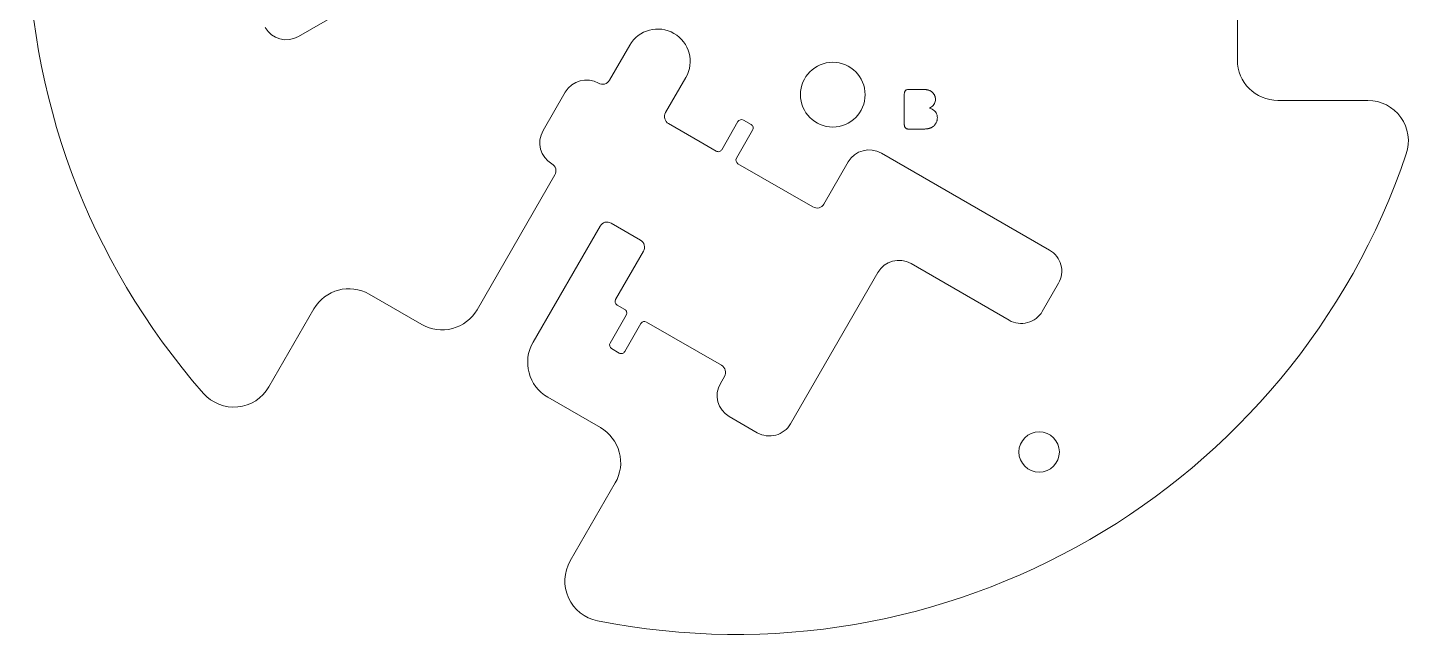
# Model space of a CAD drawing. Extents: x 65 to 235, y 62 to 238.
# Drawn here: x 64.7 to 235.3, y 62.5 to 137.5 of the extents above; entities that cross this region are included whole.
import ezdxf

# ---------------------------------------------------------------- set-up
doc = ezdxf.new("R2010")
doc.units = 0

msp = doc.modelspace()

# ---------------------------------------------------------------- linework, layer by layer
at = {"color": 1, "lineweight": 13}
for p, q in [((98.141983, 136.406891), (118.92659, 148.406891)), ((214.185944, 141), (214.185944, 133.5)), ((139.096848, 135.32901), (136.596848, 130.998886)), ((143.52504, 126.998886), (146.02504, 131.32901)), ((173.115372, 129.662262), (173.139603, 129.696213)), ((173.139603, 129.696213), (173.166656, 129.726517)), ((173.166656, 129.726517), (173.196884, 129.753571)), ((173.196884, 129.753571), (173.230652, 129.777802)), ((173.230652, 129.777802), (173.267914, 129.799164)), ((173.267914, 129.799164), (173.308716, 129.817673)), ((173.308716, 129.817673), (173.353058, 129.833344)), ((173.353058, 129.833344), (173.400864, 129.846146)), ((173.400864, 129.846146), (173.452225, 129.85611)), ((173.452225, 129.85611), (173.507111, 129.863251)), ((173.507111, 129.863251), (173.565491, 129.867508)), ((173.565491, 129.867508), (173.627411, 129.868927)), ((173.627411, 129.868927), (175.219101, 129.868927)), ((175.219101, 129.868927), (175.288513, 129.8685)), ((175.288513, 129.8685), (175.356079, 129.867203)), ((175.356079, 129.867203), (175.421738, 129.865021)), ((175.421738, 129.865021), (175.48555, 129.861969)), ((175.48555, 129.861969), (175.547501, 129.858063)), ((175.547501, 129.858063), (175.607513, 129.853271)), ((175.607513, 129.853271), (175.66571, 129.847595)), ((175.66571, 129.847595), (175.721985, 129.841064)), ((175.721985, 129.841064), (175.776398, 129.833649)), ((175.776398, 129.833649), (175.828979, 129.825378)), ((175.828979, 129.825378), (175.880035, 129.815857)), ((175.880035, 129.815857), (175.930023, 129.804749)), ((175.930023, 129.804749), (175.978943, 129.791992)), ((175.978943, 129.791992), (176.026794, 129.777649)), ((176.026794, 129.777649), (176.073578, 129.761719)), ((176.073578, 129.761719), (176.119278, 129.744141)), ((176.119278, 129.744141), (176.163925, 129.724991)), ((176.163925, 129.724991), (176.207489, 129.704224)), ((176.207489, 129.704224), (176.249954, 129.681839)), ((176.249954, 129.681839), (176.291382, 129.657837)), ((128.382736, 124.771645), (131.132736, 129.53479)), ((173.024231, 129.259079), (173.02565, 129.32225)), ((173.024231, 125.566353), (173.024231, 129.259079)), ((173.02565, 129.32225), (173.029953, 129.38176)), ((173.029953, 129.38176), (173.037064, 129.437668)), ((173.037064, 129.437668), (173.047012, 129.489899)), ((173.047012, 129.489899), (173.059814, 129.538452)), ((173.059814, 129.538452), (173.075485, 129.583389)), ((173.075485, 129.583389), (173.094009, 129.624634)), ((173.094009, 129.624634), (173.115372, 129.662262)), ((176.291382, 129.657837), (176.325821, 129.636505)), ((176.325821, 129.636505), (176.359482, 129.614075)), ((176.359482, 129.614075), (176.392303, 129.59053)), ((176.392303, 129.59053), (176.424347, 129.565887)), ((176.424347, 129.565887), (176.455566, 129.540131)), ((176.455566, 129.540131), (176.485992, 129.51329)), ((176.485992, 129.51329), (176.51561, 129.485291)), ((176.51561, 129.485291), (176.544449, 129.456238)), ((176.544449, 129.456238), (176.572464, 129.426056)), ((176.572464, 129.426056), (176.599686, 129.394791)), ((176.599686, 129.394791), (176.625854, 129.36261)), ((176.69017, 127.997467), (176.60907, 127.893501)), ((176.625854, 129.36261), (176.650742, 129.329773)), ((176.650742, 129.329773), (176.674362, 129.296265)), ((176.674362, 129.296265), (176.696716, 129.262085)), ((176.756516, 128.109299), (176.69017, 127.997467)), ((176.696716, 129.262085), (176.717804, 129.227234)), ((176.717804, 129.227234), (176.737579, 129.191727)), ((176.737579, 129.191727), (176.756104, 129.155518)), ((176.756104, 129.155518), (176.773376, 129.118668)), ((176.808105, 128.229065), (176.756516, 128.109299)), ((176.773376, 129.118668), (176.789383, 129.081131)), ((176.789383, 129.081131), (176.804077, 129.042923)), ((176.804077, 129.042923), (176.817444, 129.004196)), ((176.844971, 128.35675), (176.808105, 128.229065)), ((176.817444, 129.004196), (176.829407, 128.964996)), ((176.829407, 128.964996), (176.839951, 128.925385)), ((176.839951, 128.925385), (176.849121, 128.885315)), ((176.867081, 128.49231), (176.844971, 128.35675)), ((176.849121, 128.885315), (176.856873, 128.844803)), ((176.856873, 128.844803), (176.86319, 128.803894)), ((176.86319, 128.803894), (176.868118, 128.762512)), ((176.874451, 128.635788), (176.867081, 128.49231)), ((176.868118, 128.762512), (176.871643, 128.720734)), ((176.871643, 128.720734), (176.873749, 128.678467)), ((176.873749, 128.678467), (176.874451, 128.635788)), ((230.314041, 128.5), (219.185944, 128.5)), ((176.277313, 127.629112), (176.137238, 127.556824)), ((176.137238, 127.556824), (176.321228, 127.489334)), ((176.402618, 127.709351), (176.277313, 127.629112)), ((176.321228, 127.489334), (176.48587, 127.410164)), ((176.513229, 127.797462), (176.402618, 127.709351)), ((176.48587, 127.410164), (176.631134, 127.319359)), ((176.60907, 127.893501), (176.513229, 127.797462)), ((176.631134, 127.319359), (176.75705, 127.216896)), ((176.75705, 127.216896), (176.863541, 127.102753)), ((176.863541, 127.102753), (176.950699, 126.976967)), ((176.950699, 126.976967), (177.018509, 126.8395)), ((177.018509, 126.8395), (177.066925, 126.690407)), ((177.066925, 126.690407), (177.095978, 126.529625)), ((177.095978, 126.529625), (177.105652, 126.357178)), ((177.103546, 126.275574), (177.097198, 126.195587)), ((177.105652, 126.357178), (177.103546, 126.275574)), ((147.788177, 123.382858), (143.891068, 125.632858)), ((152.463058, 125.879974), (150.463058, 122.415871)), ((152.281708, 121.365875), (154.281708, 124.829971)), ((154.098694, 125.512985), (153.146072, 126.062988)), ((173.025635, 125.504425), (173.024231, 125.566353)), ((173.0298, 125.44593), (173.025635, 125.504425)), ((173.036758, 125.390892), (173.0298, 125.44593)), ((173.046478, 125.339279), (173.036758, 125.390892)), ((173.059006, 125.291168), (173.046478, 125.339279)), ((173.074295, 125.246468), (173.059006, 125.291168)), ((173.092377, 125.205246), (173.074295, 125.246468)), ((173.113235, 125.167473), (173.092377, 125.205246)), ((173.136887, 125.133133), (173.113235, 125.167473)), ((173.1633, 125.102272), (173.136887, 125.133133)), ((173.192963, 125.074554), (173.1633, 125.102272)), ((173.226364, 125.049767), (173.192963, 125.074554)), ((173.263474, 125.027924), (173.226364, 125.049767)), ((173.304321, 125.008949), (173.263474, 125.027924)), ((173.348877, 124.99292), (173.304321, 125.008949)), ((173.39711, 124.979813), (173.348877, 124.99292)), ((173.449127, 124.969604), (173.39711, 124.979813)), ((173.504822, 124.962318), (173.449127, 124.969604)), ((173.56427, 124.957947), (173.504822, 124.962318)), ((173.627411, 124.956497), (173.56427, 124.957947)), ((175.128632, 124.956497), (173.627411, 124.956497)), ((175.205383, 124.956879), (175.128632, 124.956497)), ((175.280212, 124.958046), (175.205383, 124.956879)), ((175.353104, 124.959953), (175.280212, 124.958046)), ((175.424026, 124.962669), (175.353104, 124.959953)), ((175.493042, 124.966125), (175.424026, 124.962669)), ((175.560089, 124.970367), (175.493042, 124.966125)), ((175.625168, 124.975372), (175.560089, 124.970367)), ((175.688339, 124.98114), (175.625168, 124.975372)), ((175.749557, 124.987717), (175.688339, 124.98114)), ((175.808868, 124.995033), (175.749557, 124.987717)), ((175.866486, 125.003288), (175.808868, 124.995033)), ((175.922775, 125.012634), (175.866486, 125.003288)), ((175.977753, 125.023125), (175.922775, 125.012634)), ((176.031372, 125.034706), (175.977753, 125.023125)), ((176.083633, 125.047379), (176.031372, 125.034706)), ((176.134567, 125.061172), (176.083633, 125.047379)), ((176.184143, 125.076057), (176.134567, 125.061172)), ((176.232407, 125.092056), (176.184143, 125.076057)), ((176.279327, 125.109177), (176.232407, 125.092056)), ((176.32489, 125.127388), (176.279327, 125.109177)), ((176.395142, 125.160614), (176.32489, 125.127388)), ((176.462402, 125.197289), (176.395142, 125.160614)), ((176.526733, 125.237396), (176.462402, 125.197289)), ((176.588165, 125.280983), (176.526733, 125.237396)), ((176.646576, 125.328026), (176.588165, 125.280983)), ((176.702072, 125.378494), (176.646576, 125.328026)), ((176.754608, 125.432419), (176.702072, 125.378494)), ((176.804214, 125.489822), (176.754608, 125.432419)), ((176.850845, 125.550659), (176.804214, 125.489822)), ((176.894562, 125.614944), (176.850845, 125.550659)), ((176.934662, 125.68177), (176.894562, 125.614944)), ((176.970535, 125.750252), (176.934662, 125.68177)), ((177.002228, 125.820351), (176.970535, 125.750252)), ((177.029663, 125.892136), (177.002228, 125.820351)), ((177.052872, 125.965538), (177.029663, 125.892136)), ((177.071899, 126.040573), (177.052872, 125.965538)), ((177.086655, 126.117279), (177.071899, 126.040573)), ((177.097198, 126.195587), (177.086655, 126.117279)), ((147.788177, 123.382858), (149.780045, 122.232857)), ((170.195297, 121.993111), (190.979904, 109.993118)), ((152.464722, 120.682861), (161.731201, 115.332855)), ((166.097214, 120.895035), (163.097214, 115.698883)), ((120.22184, 102.636551), (129.846848, 119.307541)), ((127.150047, 98.636551), (135.425049, 112.969269)), ((140.428375, 111.235298), (136.791077, 113.335297)), ((137.344406, 103.893692), (140.794403, 109.869278)), ((173.855545, 108.332855), (185.979904, 101.332855)), ((158.957474, 88.528633), (169.757477, 107.234787)), ((190.077972, 102.430939), (192.077972, 105.895035)), ((113.391716, 100.806427), (106.89653, 104.556427)), ((100.066399, 102.726303), (94.50235, 93.089081)), ((138.480042, 102.660683), (137.52742, 103.210686)), ((138.663055, 101.977676), (136.663055, 98.513565)), ((138.481705, 97.46357), (140.481705, 100.927673)), ((141.164719, 101.110687), (150.431198, 95.760681)), ((136.846069, 97.830559), (137.798691, 97.280556)), ((150.797226, 94.394653), (150.297226, 93.528633)), ((135.475357, 88.056427), (128.980179, 91.806427)), ((151.395294, 89.430557), (154.85939, 87.430557)), ((137.305496, 81.226295), (131.74144, 71.589081))]:
    msp.add_line(p, q, dxfattribs=at)
for centre, radius in [((164.185944, 129.215393), 4), ((189.685944, 85.048096), 2.5)]:
    msp.add_circle(centre, radius, dxfattribs=at)
for centre, radius, start, end in [((152.185944, 150), 87.5, 138.73625, 221.26375), ((96.641983, 139.004959), 3, 210.000003, 299.999998), ((142.560944, 133.32901), 4, 329.999999, 149.999997), ((219.185944, 133.5), 5, 180.000005, 269.999997), ((133.73082, 128.03479), 3, 60.000002, 149.999997), ((135.73082, 131.498886), 1, 239.999997, 329.999999), ((230.314041, 123.5), 5, 341.263756, 90.000003), ((144.391068, 126.498886), 1, 149.999997, 239.999997), ((130.98082, 123.271645), 3, 149.999997, 239.999997), ((152.896072, 125.629974), 0.5, 60.000002, 149.999997), ((153.848694, 125.079971), 0.5, 329.999999, 60.000002), ((152.185944, 150), 87.5, 258.736244, 341.263756), ((150.030045, 122.665871), 0.5, 239.999997, 329.999999), ((152.714722, 121.115875), 0.5, 149.999997, 239.999997), ((168.695297, 119.395035), 3, 60.000002, 149.999997), ((128.98082, 119.807541), 1, 329.999999, 60.000002), ((162.231201, 116.198883), 1, 239.999997, 329.999999), ((136.291077, 112.469269), 1, 60.000002, 149.999997), ((139.928375, 110.369278), 1, 329.999999, 60.000002), ((189.479904, 107.395035), 3, 329.999999, 60.000002), ((172.355545, 105.734787), 3, 60.000002, 149.999997), ((104.39653, 100.226303), 5, 60.000002, 149.999997), ((115.891716, 105.136551), 5, 239.999997, 329.999999), ((137.77742, 103.643692), 0.5, 149.999997, 239.999997), ((138.230042, 102.227676), 0.5, 329.999999, 60.000002), ((187.479904, 103.930939), 3, 239.999997, 329.999999), ((140.914719, 100.677673), 0.5, 60.000002, 149.999997), ((131.480179, 96.136551), 5, 149.999997, 239.999997), ((137.096069, 98.263565), 0.5, 149.999997, 239.999997), ((138.048691, 97.71357), 0.5, 239.999997, 329.999999), ((149.931198, 94.894653), 1, 329.999999, 60.000002), ((90.172226, 95.589081), 5, 221.26375, 329.999999), ((152.895294, 92.028633), 3, 149.999997, 239.999997), ((132.975357, 83.726295), 5, 329.999999, 60.000002), ((156.35939, 90.028633), 3, 239.999997, 329.999999), ((136.071564, 69.089081), 5, 149.999997, 258.736244)]:
    msp.add_arc(centre, radius, start, end, dxfattribs=at)

doc.saveas('drawing.dxf')
